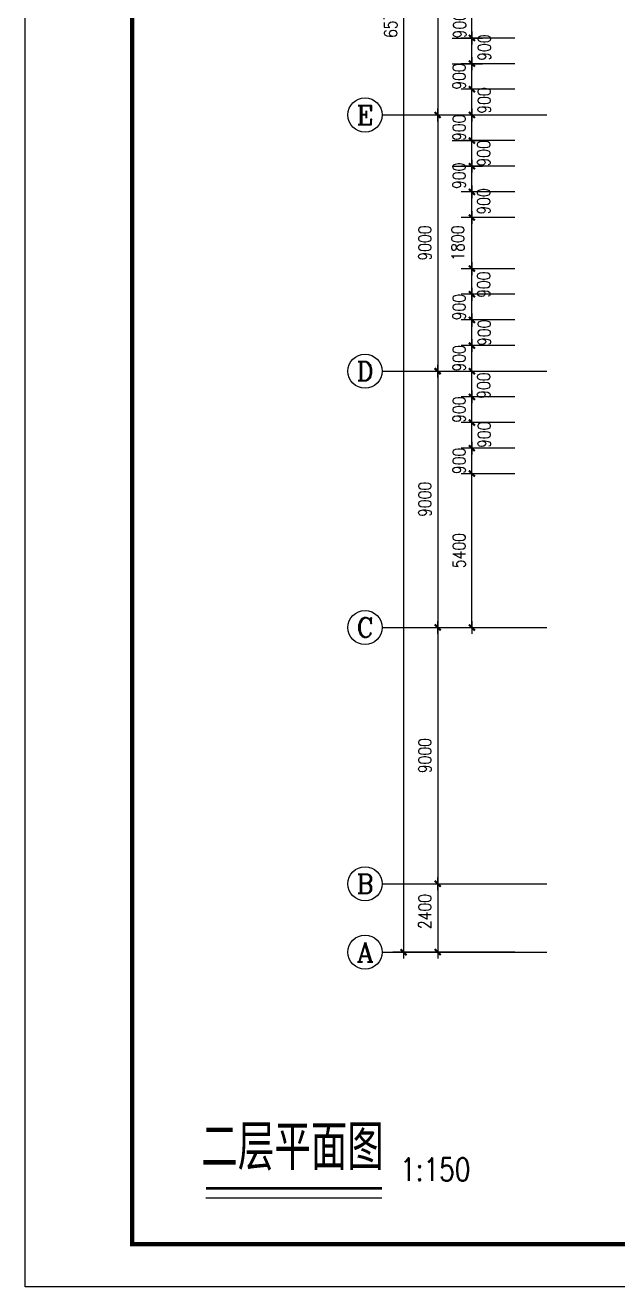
# Model space of a CAD drawing. Extents: x -55219 to 470149, y 494712 to 780039.
# Drawn here: x 78170 to 98966, y 593781 to 638083 of the extents above; entities that cross this region are included whole.
import ezdxf
from ezdxf.enums import TextEntityAlignment as Align

# ---------------------------------------------------------------- set-up
doc = ezdxf.new("R2010")
doc.units = 0
doc.header["$LTSCALE"] = 1500
doc.header["$MEASUREMENT"] = 0
doc.layers.get('0').update_dxf_attribs({"linetype": 'CONTINUOUS'})
doc.layers.get('DEFPOINTS').update_dxf_attribs({"linetype": 'CONTINUOUS'})
for name, color, linetype in [('AXIS', 3, 'CONTINUOUS'), ('AXIS_TEXT', 7, 'CONTINUOUS'), ('LVTRY', 6, 'CONTINUOUS'), ('PUB_DIM', 3, 'CONTINUOUS'), ('PUB_TITLE', 4, 'CONTINUOUS')]:
    doc.layers.add(name, color=color, linetype=linetype)
doc.styles.add('_HZTXT', font='txt.shx', dxfattribs={"width": 0.8, "bigfont": 'hztxt.shx'})
doc.styles.add('COMPLEX', font='COMPLEX')
doc.styles.add('DIM_FONT', font='SIMPLEX.shx', dxfattribs={"width": 0.8})
doc.dimstyles.new('AXIS150', dxfattribs={"dimscale": 1.5, "dimtxt": 300, "dimasz": 1, "dimexe": 250, "dimexo": 300, "dimgap": 150, "dimtad": 1, "dimdec": 0, "dimzin": 0, "dimdsep": 46, "dimtxsty": 'DIM_FONT', "dimblk": '_DIMX', "dimcen": 0.09, "dimse1": 1, "dimse2": 1, "dimclrt": 7, "dimadec": 0, "dimazin": 0, "dimtfac": 1, "dimtdec": 0, "dimtix": 1, "dimtmove": 2, "dimatfit": 3, "dimldrblk": '_DIMX', "dimfxl": 1, "dimtolj": 1, "dimtzin": 0, "dimarcsym": 0})
doc.dimstyles.new('DIMA150', dxfattribs={"dimscale": 1.5, "dimtxt": 300, "dimasz": 1, "dimexe": 250, "dimexo": 300, "dimgap": 150, "dimtad": 1, "dimdec": 0, "dimzin": 0, "dimdsep": 46, "dimtxsty": 'DIM_FONT', "dimblk": '_DIMX', "dimcen": 0.09, "dimse1": 1, "dimclrt": 7, "dimadec": 0, "dimazin": 0, "dimtfac": 1, "dimtdec": 0, "dimtix": 1, "dimtmove": 2, "dimatfit": 3, "dimldrblk": '_DIMX', "dimfxl": 1, "dimtolj": 1, "dimtzin": 0, "dimarcsym": 0})
doc.dimstyles.new('DIMB150', dxfattribs={"dimscale": 1.5, "dimtxt": 300, "dimasz": 1, "dimexe": 250, "dimexo": 300, "dimgap": 150, "dimtad": 1, "dimdec": 0, "dimzin": 0, "dimdsep": 46, "dimtxsty": 'DIM_FONT', "dimblk": '_DIMX', "dimcen": 0.09, "dimse2": 1, "dimclrt": 7, "dimadec": 0, "dimazin": 0, "dimtfac": 1, "dimtdec": 0, "dimtix": 1, "dimtmove": 2, "dimatfit": 3, "dimldrblk": '_DIMX', "dimfxl": 1, "dimtolj": 1, "dimtzin": 0, "dimarcsym": 0})
doc.dimstyles.new('DIMN150', dxfattribs={"dimscale": 1.5, "dimtxt": 300, "dimasz": 1, "dimexe": 250, "dimexo": 300, "dimgap": 150, "dimtad": 1, "dimdec": 0, "dimzin": 0, "dimdsep": 46, "dimtxsty": 'DIM_FONT', "dimblk": '_DIMX', "dimcen": 0.09, "dimclrt": 7, "dimadec": 0, "dimazin": 0, "dimtfac": 1, "dimtdec": 0, "dimtix": 1, "dimtmove": 2, "dimatfit": 3, "dimldrblk": '_DIMX', "dimfxl": 1, "dimtolj": 1, "dimtzin": 0, "dimarcsym": 0})

# ---------------------------------------------------------------- blocks, each defined once
blk = doc.blocks.new('_AXISO')
blk.add_circle((0, 0), 0.5)
at = {"layer": 'AXIS_TEXT', "style": 'COMPLEX', "width": 1.041667}
blk.add_attdef('A', text='', height=0.56, dxfattribs=at).set_placement((-0.25, -0.28), (0.25, -0.28), align=Align.FIT)
blk = doc.blocks.new('_DIMX')
blk.add_line((-150, 0), (150, 0))
at = {"const_width": 50}
blk.add_lwpolyline([(-70, -70), (70, 70)], dxfattribs=at)
blk = doc.blocks.new('*D104')
at = {"color": 0, "linetype": 'ByBlock'}
blk.add_line((92647, 643931), (92647, 634934), dxfattribs=at)
at = {"layer": 'DEFPOINTS', "color": 0, "linetype": 'ByBlock'}
for p in [(96474, 643933), (92647, 634933), (96474, 634933)]:
    blk.add_point(p, dxfattribs=at)
at = {"color": 0, "linetype": 'ByBlock', "xscale": 1.5, "yscale": 1.5, "zscale": 1.5}
for p, rotation in [((92647, 643933), 90), ((92647, 634933), 270)]:
    blk.add_blockref('_DIMX', p, dxfattribs=dict(at, rotation=rotation))
at = {"color": 7, "linetype": 'ByBlock', "insert": (92197, 639433), "char_height": 450, "attachment_point": 5, "rotation": 90, "style": 'DIM_FONT'}
blk.add_mtext('\\A1;9000', dxfattribs=at)
blk = doc.blocks.new('*D105')
at = {"color": 0, "linetype": 'ByBlock'}
blk.add_line((92647, 634931), (92647, 625934), dxfattribs=at)
at = {"layer": 'DEFPOINTS', "color": 0, "linetype": 'ByBlock'}
for p in [(96474, 634933), (92647, 625933), (96474, 625933)]:
    blk.add_point(p, dxfattribs=at)
at = {"color": 0, "linetype": 'ByBlock', "xscale": 1.5, "yscale": 1.5, "zscale": 1.5}
for p, rotation in [((92647, 634933), 90), ((92647, 625933), 270)]:
    blk.add_blockref('_DIMX', p, dxfattribs=dict(at, rotation=rotation))
at = {"color": 7, "linetype": 'ByBlock', "insert": (92197, 630433), "char_height": 450, "attachment_point": 5, "rotation": 90, "style": 'DIM_FONT'}
blk.add_mtext('\\A1;9000', dxfattribs=at)
blk = doc.blocks.new('*D106')
at = {"color": 0, "linetype": 'ByBlock'}
blk.add_line((92647, 625931), (92647, 616934), dxfattribs=at)
at = {"layer": 'DEFPOINTS', "color": 0, "linetype": 'ByBlock'}
for p in [(96474, 625933), (92647, 616933), (96474, 616933)]:
    blk.add_point(p, dxfattribs=at)
at = {"color": 0, "linetype": 'ByBlock', "xscale": 1.5, "yscale": 1.5, "zscale": 1.5}
for p, rotation in [((92647, 625933), 90), ((92647, 616933), 270)]:
    blk.add_blockref('_DIMX', p, dxfattribs=dict(at, rotation=rotation))
at = {"color": 7, "linetype": 'ByBlock', "insert": (92197, 621433), "char_height": 450, "attachment_point": 5, "rotation": 90, "style": 'DIM_FONT'}
blk.add_mtext('\\A1;9000', dxfattribs=at)
blk = doc.blocks.new('*D107')
at = {"color": 0, "linetype": 'ByBlock'}
for p, q in [((95355, 671281), (91072, 671281)), ((91447, 671280), (91447, 605533)), ((95355, 605531), (91072, 605531))]:
    blk.add_line(p, q, dxfattribs=at)
at = {"layer": 'DEFPOINTS', "color": 0, "linetype": 'ByBlock'}
for p in [(95805, 671281), (91447, 605531), (95805, 605531)]:
    blk.add_point(p, dxfattribs=at)
at = {"color": 0, "linetype": 'ByBlock', "xscale": 1.5, "yscale": 1.5, "zscale": 1.5}
for p, rotation in [((91447, 671281), 90), ((91447, 605531), 270)]:
    blk.add_blockref('_DIMX', p, dxfattribs=dict(at, rotation=rotation))
at = {"color": 7, "linetype": 'ByBlock', "insert": (90997, 638406), "char_height": 450, "attachment_point": 5, "rotation": 90, "style": 'DIM_FONT'}
blk.add_mtext('\\A1;65750', dxfattribs=at)
blk = doc.blocks.new('*D108')
at = {"color": 0, "linetype": 'ByBlock'}
blk.add_line((92647, 607931), (92647, 605534), dxfattribs=at)
at = {"layer": 'DEFPOINTS', "color": 0, "linetype": 'ByBlock'}
for p in [(96474, 607933), (92647, 605533), (96474, 605533)]:
    blk.add_point(p, dxfattribs=at)
at = {"color": 0, "linetype": 'ByBlock', "xscale": 1.5, "yscale": 1.5, "zscale": 1.5}
for p, rotation in [((92647, 607933), 90), ((92647, 605533), 270)]:
    blk.add_blockref('_DIMX', p, dxfattribs=dict(at, rotation=rotation))
at = {"color": 7, "linetype": 'ByBlock', "insert": (92197, 606958), "char_height": 450, "attachment_point": 5, "rotation": 90, "style": 'DIM_FONT'}
blk.add_mtext('\\A1;2400', dxfattribs=at)
blk = doc.blocks.new('*D109')
at = {"color": 0, "linetype": 'ByBlock'}
blk.add_line((92647, 616931), (92647, 607934), dxfattribs=at)
at = {"layer": 'DEFPOINTS', "color": 0, "linetype": 'ByBlock'}
for p in [(96474, 616933), (92647, 607933), (96474, 607933)]:
    blk.add_point(p, dxfattribs=at)
at = {"color": 0, "linetype": 'ByBlock', "xscale": 1.5, "yscale": 1.5, "zscale": 1.5}
for p, rotation in [((92647, 616933), 90), ((92647, 607933), 270)]:
    blk.add_blockref('_DIMX', p, dxfattribs=dict(at, rotation=rotation))
at = {"color": 7, "linetype": 'ByBlock', "insert": (92197, 612433), "char_height": 450, "attachment_point": 5, "rotation": 90, "style": 'DIM_FONT'}
blk.add_mtext('\\A1;9000', dxfattribs=at)
blk = doc.blocks.new('*D565')
at = {"color": 0, "linetype": 'ByBlock'}
for p, q in [((95355, 622333), (93472, 622333)), ((93847, 616934), (93847, 622331))]:
    blk.add_line(p, q, dxfattribs=at)
at = {"layer": 'DEFPOINTS', "color": 0, "linetype": 'ByBlock'}
for p in [(93847, 622333), (95805, 622333), (95805, 616933)]:
    blk.add_point(p, dxfattribs=at)
at = {"color": 0, "linetype": 'ByBlock', "xscale": 1.5, "yscale": 1.5, "zscale": 1.5}
for p, rotation in [((93847, 622333), 90), ((93847, 616933), 270)]:
    blk.add_blockref('_DIMX', p, dxfattribs=dict(at, rotation=rotation))
at = {"color": 7, "linetype": 'ByBlock', "insert": (93397, 619633), "char_height": 450, "attachment_point": 5, "rotation": 90, "style": 'DIM_FONT'}
blk.add_mtext('\\A1;5400', dxfattribs=at)
blk = doc.blocks.new('*D566')
at = {"color": 0, "linetype": 'ByBlock'}
for p, q in [((95355, 623233), (93472, 623233)), ((93847, 623234), (93847, 623236)), ((93847, 622333), (93847, 623233)), ((95355, 622333), (93472, 622333)), ((93847, 622331), (93847, 622330))]:
    blk.add_line(p, q, dxfattribs=at)
at = {"layer": 'DEFPOINTS', "color": 0, "linetype": 'ByBlock'}
for p in [(93847, 623233), (95805, 623233), (95805, 622333)]:
    blk.add_point(p, dxfattribs=at)
at = {"color": 0, "linetype": 'ByBlock', "xscale": 1.5, "yscale": 1.5, "zscale": 1.5}
for p, rotation in [((93847, 623233), 270), ((93847, 622333), 90)]:
    blk.add_blockref('_DIMX', p, dxfattribs=dict(at, rotation=rotation))
at = {"color": 7, "linetype": 'ByBlock', "insert": (93397, 622783), "char_height": 450, "attachment_point": 5, "rotation": 90, "style": 'DIM_FONT'}
blk.add_mtext('\\A1;900', dxfattribs=at)
blk = doc.blocks.new('*D567')
at = {"color": 0, "linetype": 'ByBlock'}
for p, q in [((95355, 624133), (93472, 624133)), ((93847, 623234), (93847, 624131)), ((95355, 623233), (93472, 623233))]:
    blk.add_line(p, q, dxfattribs=at)
at = {"layer": 'DEFPOINTS', "color": 0, "linetype": 'ByBlock'}
for p in [(93847, 624133), (95805, 624133), (95805, 623233)]:
    blk.add_point(p, dxfattribs=at)
at = {"color": 0, "linetype": 'ByBlock', "xscale": 1.5, "yscale": 1.5, "zscale": 1.5}
for p, rotation in [((93847, 624133), 90), ((93847, 623233), 270)]:
    blk.add_blockref('_DIMX', p, dxfattribs=dict(at, rotation=rotation))
at = {"color": 7, "linetype": 'ByBlock', "insert": (94279, 623702), "char_height": 450, "attachment_point": 5, "rotation": 90, "style": 'DIM_FONT'}
blk.add_mtext('\\A1;900', dxfattribs=at)
blk = doc.blocks.new('*D568')
at = {"color": 0, "linetype": 'ByBlock'}
for p, q in [((95355, 625033), (93472, 625033)), ((93847, 625034), (93847, 625036)), ((93847, 624133), (93847, 625033)), ((95355, 624133), (93472, 624133)), ((93847, 624131), (93847, 624130))]:
    blk.add_line(p, q, dxfattribs=at)
at = {"layer": 'DEFPOINTS', "color": 0, "linetype": 'ByBlock'}
for p in [(93847, 625033), (95805, 625033), (95805, 624133)]:
    blk.add_point(p, dxfattribs=at)
at = {"color": 0, "linetype": 'ByBlock', "xscale": 1.5, "yscale": 1.5, "zscale": 1.5}
for p, rotation in [((93847, 625033), 270), ((93847, 624133), 90)]:
    blk.add_blockref('_DIMX', p, dxfattribs=dict(at, rotation=rotation))
at = {"color": 7, "linetype": 'ByBlock', "insert": (93397, 624583), "char_height": 450, "attachment_point": 5, "rotation": 90, "style": 'DIM_FONT'}
blk.add_mtext('\\A1;900', dxfattribs=at)
blk = doc.blocks.new('*D569')
at = {"color": 0, "linetype": 'ByBlock'}
for p, q in [((93847, 625034), (93847, 625931)), ((95355, 625033), (93472, 625033))]:
    blk.add_line(p, q, dxfattribs=at)
at = {"layer": 'DEFPOINTS', "color": 0, "linetype": 'ByBlock'}
for p in [(93847, 625933), (95805, 625933), (95805, 625033)]:
    blk.add_point(p, dxfattribs=at)
at = {"color": 0, "linetype": 'ByBlock', "xscale": 1.5, "yscale": 1.5, "zscale": 1.5}
for p, rotation in [((93847, 625933), 90), ((93847, 625033), 270)]:
    blk.add_blockref('_DIMX', p, dxfattribs=dict(at, rotation=rotation))
at = {"color": 7, "linetype": 'ByBlock', "insert": (94261, 625427), "char_height": 450, "attachment_point": 5, "rotation": 90, "style": 'DIM_FONT'}
blk.add_mtext('\\A1;900', dxfattribs=at)
blk = doc.blocks.new('*D570')
at = {"color": 0, "linetype": 'ByBlock'}
for p, q in [((95355, 626833), (93472, 626833)), ((93847, 626834), (93847, 626836)), ((93847, 625933), (93847, 626833)), ((93847, 625931), (93847, 625930))]:
    blk.add_line(p, q, dxfattribs=at)
at = {"layer": 'DEFPOINTS', "color": 0, "linetype": 'ByBlock'}
for p in [(93847, 626833), (95805, 626833), (95805, 625933)]:
    blk.add_point(p, dxfattribs=at)
at = {"color": 0, "linetype": 'ByBlock', "xscale": 1.5, "yscale": 1.5, "zscale": 1.5}
for p, rotation in [((93847, 626833), 270), ((93847, 625933), 90)]:
    blk.add_blockref('_DIMX', p, dxfattribs=dict(at, rotation=rotation))
at = {"color": 7, "linetype": 'ByBlock', "insert": (93397, 626383), "char_height": 450, "attachment_point": 5, "rotation": 90, "style": 'DIM_FONT'}
blk.add_mtext('\\A1;900', dxfattribs=at)
blk = doc.blocks.new('*D571')
at = {"color": 0, "linetype": 'ByBlock'}
for p, q in [((95355, 627733), (93472, 627733)), ((93847, 626834), (93847, 627731)), ((95355, 626833), (93472, 626833))]:
    blk.add_line(p, q, dxfattribs=at)
at = {"layer": 'DEFPOINTS', "color": 0, "linetype": 'ByBlock'}
for p in [(93847, 627733), (95805, 627733), (95805, 626833)]:
    blk.add_point(p, dxfattribs=at)
at = {"color": 0, "linetype": 'ByBlock', "xscale": 1.5, "yscale": 1.5, "zscale": 1.5}
for p, rotation in [((93847, 627733), 90), ((93847, 626833), 270)]:
    blk.add_blockref('_DIMX', p, dxfattribs=dict(at, rotation=rotation))
at = {"color": 7, "linetype": 'ByBlock', "insert": (94279, 627283), "char_height": 450, "attachment_point": 5, "rotation": 90, "style": 'DIM_FONT'}
blk.add_mtext('\\A1;900', dxfattribs=at)
blk = doc.blocks.new('*D572')
at = {"color": 0, "linetype": 'ByBlock'}
for p, q in [((95355, 628633), (93472, 628633)), ((93847, 627734), (93847, 628631)), ((95355, 627733), (93472, 627733))]:
    blk.add_line(p, q, dxfattribs=at)
at = {"layer": 'DEFPOINTS', "color": 0, "linetype": 'ByBlock'}
for p in [(93847, 628633), (95805, 628633), (95805, 627733)]:
    blk.add_point(p, dxfattribs=at)
at = {"color": 0, "linetype": 'ByBlock', "xscale": 1.5, "yscale": 1.5, "zscale": 1.5}
for p, rotation in [((93847, 628633), 90), ((93847, 627733), 270)]:
    blk.add_blockref('_DIMX', p, dxfattribs=dict(at, rotation=rotation))
at = {"color": 7, "linetype": 'ByBlock', "insert": (93398, 628183), "char_height": 450, "attachment_point": 5, "rotation": 90, "style": 'DIM_FONT'}
blk.add_mtext('\\A1;900', dxfattribs=at)
blk = doc.blocks.new('*D573')
at = {"color": 0, "linetype": 'ByBlock'}
for p, q in [((95355, 629533), (93472, 629533)), ((93847, 628634), (93847, 629531)), ((95355, 628633), (93472, 628633))]:
    blk.add_line(p, q, dxfattribs=at)
at = {"layer": 'DEFPOINTS', "color": 0, "linetype": 'ByBlock'}
for p in [(93847, 629533), (95805, 629533), (95805, 628633)]:
    blk.add_point(p, dxfattribs=at)
at = {"color": 0, "linetype": 'ByBlock', "xscale": 1.5, "yscale": 1.5, "zscale": 1.5}
for p, rotation in [((93847, 629533), 90), ((93847, 628633), 270)]:
    blk.add_blockref('_DIMX', p, dxfattribs=dict(at, rotation=rotation))
at = {"color": 7, "linetype": 'ByBlock', "insert": (94262, 628970), "char_height": 450, "attachment_point": 5, "rotation": 90, "style": 'DIM_FONT'}
blk.add_mtext('\\A1;900', dxfattribs=at)
blk = doc.blocks.new('*D574')
at = {"color": 0, "linetype": 'ByBlock'}
for p, q in [((95355, 631333), (93472, 631333)), ((93847, 629534), (93847, 631331)), ((95355, 629533), (93472, 629533))]:
    blk.add_line(p, q, dxfattribs=at)
at = {"layer": 'DEFPOINTS', "color": 0, "linetype": 'ByBlock'}
for p in [(93847, 631333), (95805, 631333), (95805, 629533)]:
    blk.add_point(p, dxfattribs=at)
at = {"color": 0, "linetype": 'ByBlock', "xscale": 1.5, "yscale": 1.5, "zscale": 1.5}
for p, rotation in [((93847, 631333), 90), ((93847, 629533), 270)]:
    blk.add_blockref('_DIMX', p, dxfattribs=dict(at, rotation=rotation))
at = {"color": 7, "linetype": 'ByBlock', "insert": (93352, 630433), "char_height": 450, "attachment_point": 5, "rotation": 90, "style": 'DIM_FONT'}
blk.add_mtext('\\A1;1800', dxfattribs=at)
blk = doc.blocks.new('*D575')
at = {"color": 0, "linetype": 'ByBlock'}
for p, q in [((95355, 632233), (93472, 632233)), ((93847, 631334), (93847, 632231)), ((95355, 631333), (93472, 631333))]:
    blk.add_line(p, q, dxfattribs=at)
at = {"layer": 'DEFPOINTS', "color": 0, "linetype": 'ByBlock'}
for p in [(93847, 632233), (95805, 632233), (95805, 631333)]:
    blk.add_point(p, dxfattribs=at)
at = {"color": 0, "linetype": 'ByBlock', "xscale": 1.5, "yscale": 1.5, "zscale": 1.5}
for p, rotation in [((93847, 632233), 90), ((93847, 631333), 270)]:
    blk.add_blockref('_DIMX', p, dxfattribs=dict(at, rotation=rotation))
at = {"color": 7, "linetype": 'ByBlock', "insert": (94262, 631895), "char_height": 450, "attachment_point": 5, "rotation": 90, "style": 'DIM_FONT'}
blk.add_mtext('\\A1;900', dxfattribs=at)
blk = doc.blocks.new('*D576')
at = {"color": 0, "linetype": 'ByBlock'}
for p, q in [((95355, 633133), (93472, 633133)), ((93847, 632234), (93847, 633131)), ((95355, 632233), (93472, 632233))]:
    blk.add_line(p, q, dxfattribs=at)
at = {"layer": 'DEFPOINTS', "color": 0, "linetype": 'ByBlock'}
for p in [(93847, 633133), (95805, 633133), (95805, 632233)]:
    blk.add_point(p, dxfattribs=at)
at = {"color": 0, "linetype": 'ByBlock', "xscale": 1.5, "yscale": 1.5, "zscale": 1.5}
for p, rotation in [((93847, 633133), 90), ((93847, 632233), 270)]:
    blk.add_blockref('_DIMX', p, dxfattribs=dict(at, rotation=rotation))
at = {"color": 7, "linetype": 'ByBlock', "insert": (93398, 632795), "char_height": 450, "attachment_point": 5, "rotation": 90, "style": 'DIM_FONT'}
blk.add_mtext('\\A1;900', dxfattribs=at)
blk = doc.blocks.new('*D577')
at = {"color": 0, "linetype": 'ByBlock'}
for p, q in [((93150, 634033), (94222, 634033)), ((93847, 633134), (93847, 634031)), ((93150, 633133), (94222, 633133))]:
    blk.add_line(p, q, dxfattribs=at)
at = {"layer": 'DEFPOINTS', "color": 0, "linetype": 'ByBlock'}
for p in [(92700, 634033), (93847, 634033), (92700, 633133)]:
    blk.add_point(p, dxfattribs=at)
at = {"color": 0, "linetype": 'ByBlock', "xscale": 1.5, "yscale": 1.5, "zscale": 1.5}
for p, rotation in [((93847, 634033), 90), ((93847, 633133), 270)]:
    blk.add_blockref('_DIMX', p, dxfattribs=dict(at, rotation=rotation))
at = {"color": 7, "linetype": 'ByBlock', "insert": (94262, 633583), "char_height": 450, "attachment_point": 5, "rotation": 90, "style": 'DIM_FONT'}
blk.add_mtext('\\A1;900', dxfattribs=at)
blk = doc.blocks.new('*D578')
at = {"color": 0, "linetype": 'ByBlock'}
for p, q in [((93847, 634934), (93847, 634936)), ((93847, 634033), (93847, 634933)), ((95355, 634033), (93472, 634033)), ((93847, 634031), (93847, 634030))]:
    blk.add_line(p, q, dxfattribs=at)
at = {"layer": 'DEFPOINTS', "color": 0, "linetype": 'ByBlock'}
for p in [(93847, 634933), (95805, 634933), (95805, 634033)]:
    blk.add_point(p, dxfattribs=at)
at = {"color": 0, "linetype": 'ByBlock', "xscale": 1.5, "yscale": 1.5, "zscale": 1.5}
for p, rotation in [((93847, 634933), 270), ((93847, 634033), 90)]:
    blk.add_blockref('_DIMX', p, dxfattribs=dict(at, rotation=rotation))
at = {"color": 7, "linetype": 'ByBlock', "insert": (93397, 634483), "char_height": 450, "attachment_point": 5, "rotation": 90, "style": 'DIM_FONT'}
blk.add_mtext('\\A1;900', dxfattribs=at)
blk = doc.blocks.new('*D579')
at = {"color": 0, "linetype": 'ByBlock'}
for p, q in [((95355, 635833), (93472, 635833)), ((93847, 634934), (93847, 635831))]:
    blk.add_line(p, q, dxfattribs=at)
at = {"layer": 'DEFPOINTS', "color": 0, "linetype": 'ByBlock'}
for p in [(93847, 635833), (95805, 635833), (95805, 634933)]:
    blk.add_point(p, dxfattribs=at)
at = {"color": 0, "linetype": 'ByBlock', "xscale": 1.5, "yscale": 1.5, "zscale": 1.5}
for p, rotation in [((93847, 635833), 90), ((93847, 634933), 270)]:
    blk.add_blockref('_DIMX', p, dxfattribs=dict(at, rotation=rotation))
at = {"color": 7, "linetype": 'ByBlock', "insert": (94279, 635439), "char_height": 450, "attachment_point": 5, "rotation": 90, "style": 'DIM_FONT'}
blk.add_mtext('\\A1;900', dxfattribs=at)
blk = doc.blocks.new('*D580')
at = {"color": 0, "linetype": 'ByBlock'}
for p, q in [((95355, 636733), (93472, 636733)), ((93847, 636734), (93847, 636736)), ((93847, 635833), (93847, 636733)), ((95355, 635833), (93472, 635833)), ((93847, 635831), (93847, 635830))]:
    blk.add_line(p, q, dxfattribs=at)
at = {"layer": 'DEFPOINTS', "color": 0, "linetype": 'ByBlock'}
for p in [(93847, 636733), (95805, 636733), (95805, 635833)]:
    blk.add_point(p, dxfattribs=at)
at = {"color": 0, "linetype": 'ByBlock', "xscale": 1.5, "yscale": 1.5, "zscale": 1.5}
for p, rotation in [((93847, 636733), 270), ((93847, 635833), 90)]:
    blk.add_blockref('_DIMX', p, dxfattribs=dict(at, rotation=rotation))
at = {"color": 7, "linetype": 'ByBlock', "insert": (93397, 636283), "char_height": 450, "attachment_point": 5, "rotation": 90, "style": 'DIM_FONT'}
blk.add_mtext('\\A1;900', dxfattribs=at)
blk = doc.blocks.new('*D581')
at = {"color": 0, "linetype": 'ByBlock'}
for p, q in [((93150, 637633), (94222, 637633)), ((93847, 636734), (93847, 637631)), ((93150, 636733), (94222, 636733))]:
    blk.add_line(p, q, dxfattribs=at)
at = {"layer": 'DEFPOINTS', "color": 0, "linetype": 'ByBlock'}
for p in [(92700, 637633), (93847, 637633), (92700, 636733)]:
    blk.add_point(p, dxfattribs=at)
at = {"color": 0, "linetype": 'ByBlock', "xscale": 1.5, "yscale": 1.5, "zscale": 1.5}
for p, rotation in [((93847, 637633), 90), ((93847, 636733), 270)]:
    blk.add_blockref('_DIMX', p, dxfattribs=dict(at, rotation=rotation))
at = {"color": 7, "linetype": 'ByBlock', "insert": (94282, 637295), "char_height": 450, "attachment_point": 5, "rotation": 90, "style": 'DIM_FONT'}
blk.add_mtext('\\A1;900', dxfattribs=at)
blk = doc.blocks.new('*D582')
at = {"color": 0, "linetype": 'ByBlock'}
for p, q in [((95355, 638533), (93472, 638533)), ((93847, 637634), (93847, 638531)), ((95355, 637633), (93472, 637633))]:
    blk.add_line(p, q, dxfattribs=at)
at = {"layer": 'DEFPOINTS', "color": 0, "linetype": 'ByBlock'}
for p in [(93847, 638533), (95805, 638533), (95805, 637633)]:
    blk.add_point(p, dxfattribs=at)
at = {"color": 0, "linetype": 'ByBlock', "xscale": 1.5, "yscale": 1.5, "zscale": 1.5}
for p, rotation in [((93847, 638533), 90), ((93847, 637633), 270)]:
    blk.add_blockref('_DIMX', p, dxfattribs=dict(at, rotation=rotation))
at = {"color": 7, "linetype": 'ByBlock', "insert": (93418, 638083), "char_height": 450, "attachment_point": 5, "rotation": 90, "style": 'DIM_FONT'}
blk.add_mtext('\\A1;900', dxfattribs=at)

msp = doc.modelspace()

# ---------------------------------------------------------------- linework, layer by layer
at = {"layer": 'AXIS'}
for p, q in [((90696.8, 634932.9), (96474.2, 634932.9)), ((90696.8, 625932.9), (96474.2, 625932.9)), ((90696.8, 616932.9), (96474.2, 616932.9)), ((90696.8, 607932.9), (96474.2, 607932.9)), ((90696.8, 605532.9), (96474.2, 605532.9))]:
    msp.add_line(p, q, dxfattribs=at)
at = {"layer": 'LVTRY'}
msp.add_line((84507.6, 596899.1), (90681.9, 596899.1), dxfattribs=at)
at = {"layer": 'LVTRY', "const_width": 100}
msp.add_lwpolyline([(84515, 597238.4), (90691.1, 597238.4)], dxfattribs=at)
at = {"layer": 'PUB_TITLE'}
msp.add_lwpolyline([(78169.5, 593781.4), (78169.5, 682881.4), (204319.5, 682881.4), (204319.5, 593781.4)], close=True, dxfattribs=at)
at = {"layer": 'PUB_TITLE', "const_width": 150}
msp.add_lwpolyline([(81919.5, 595281.4), (202819.5, 595281.4), (202819.5, 681381.4), (81919.5, 681381.4)], close=True, dxfattribs=at)

# ---------------------------------------------------------------- block references
at = {"layer": 'AXIS'}
ref = msp.add_blockref('_AXISO', (90096.8, 634932.9), dxfattribs=dict(at, xscale=1200, yscale=1200, zscale=1200))
ref.add_attrib('A', 'E', dxfattribs={"layer": 'AXIS_TEXT', "height": 672, "rotation": 360, "style": 'COMPLEX', "width": 1.171875}).set_placement((89796.8, 634596.9), (90396.8, 634596.9), align=Align.FIT)
ref = msp.add_blockref('_AXISO', (90096.8, 625932.9), dxfattribs=dict(at, xscale=1200, yscale=1200, zscale=1200))
ref.add_attrib('A', 'D', dxfattribs={"layer": 'AXIS_TEXT', "height": 672, "rotation": 360, "style": 'COMPLEX', "width": 1.102941}).set_placement((89796.8, 625596.9), (90396.8, 625596.9), align=Align.FIT)
ref = msp.add_blockref('_AXISO', (90096.8, 616932.9), dxfattribs=dict(at, xscale=1200, yscale=1200, zscale=1200))
ref.add_attrib('A', 'C', dxfattribs={"layer": 'AXIS_TEXT', "height": 672, "style": 'COMPLEX', "width": 1.25}).set_placement((89796.8, 616596.9), (90396.8, 616596.9), align=Align.FIT)
ref = msp.add_blockref('_AXISO', (90096.8, 607932.9), dxfattribs=dict(at, xscale=1200, yscale=1200, zscale=1200))
ref.add_attrib('A', 'B', dxfattribs={"layer": 'AXIS_TEXT', "height": 672, "style": 'COMPLEX', "width": 1.102941}).set_placement((89796.8, 607596.9), (90396.8, 607596.9), align=Align.FIT)
at = {"layer": 'AXIS', "xscale": 1200, "yscale": 1200, "zscale": 1200}
msp.add_blockref('_AXISO', (90096.8, 605532.9), dxfattribs=at).add_auto_attribs({'A': 'A'})

# ---------------------------------------------------------------- texts
at = {"layer": 'LVTRY', "style": '_HZTXT', "width": 0.8}
msp.add_text('二层平面图', height=1600, dxfattribs=at).set_placement((84350.5, 597876.4))
at = {"layer": 'LVTRY', "color": 7, "insert": (91325.6, 598304.2), "char_height": 800, "width": 6951, "attachment_point": 1, "style": 'DIM_FONT'}
msp.add_mtext('1:150', dxfattribs=at)

# ---------------------------------------------------------------- dimensions: what is measured, and where the dimension line sits
at = {"layer": 'AXIS'}
for base, p1, p2, picture, middle in [((92646.8, 634932.9), (96474.2, 643932.9), (96474.2, 634932.9), '*D104', (92196.8, 639432.9)), ((92646.8, 625932.9), (96474.2, 634932.9), (96474.2, 625932.9), '*D105', (92196.8, 630432.9)), ((92646.8, 616932.9), (96474.2, 625932.9), (96474.2, 616932.9), '*D106', (92196.8, 621432.9)), ((92646.8, 607932.9), (96474.2, 616932.9), (96474.2, 607932.9), '*D109', (92196.8, 612432.9)), ((92646.8, 605532.9), (96474.2, 607932.9), (96474.2, 605532.9), '*D108', (92196.8, 606957.9))]:
    dim = msp.add_linear_dim(base=base, p1=p1, p2=p2, angle=90, dimstyle='AXIS150', dxfattribs=at)
    dim.commit()
    dim.dimension.update_dxf_attribs({"geometry": picture, "text_midpoint": middle, "dimtype": 160})
at = {"layer": 'PUB_DIM'}
for p1, p2, distance, dimstyle, picture, middle in [((95804.9, 671281.4), (95804.9, 605531.4), -4358.1, 'DIMN150', '*D107', (90996.8, 638406.4)), ((95804.9, 635832.9), (95804.9, 636732.9), 1958.1, 'DIMN150', '*D580', (93396.8, 636282.9)), ((95804.9, 634032.9), (95804.9, 634932.9), 1958.1, 'DIMB150', '*D578', (93396.8, 634482.9)), ((95804.9, 625932.9), (95804.9, 626832.9), 1958.1, 'DIMA150', '*D570', (93396.8, 626382.9)), ((95804.9, 624132.9), (95804.9, 625032.9), 1958.1, 'DIMN150', '*D568', (93396.8, 624582.9)), ((95804.9, 622332.9), (95804.9, 623232.9), 1958.1, 'DIMN150', '*D566', (93396.8, 622782.9)), ((95804.9, 616932.9), (95804.9, 622332.9), 1958.1, 'DIMA150', '*D565', (93396.8, 619632.9))]:
    dim = msp.add_aligned_dim(p1=p1, p2=p2, distance=distance, dimstyle=dimstyle, dxfattribs=at)
    dim.commit()
    dim.dimension.update_dxf_attribs({"geometry": picture, "text_midpoint": middle})
for base, p1, p2, dimstyle, picture, middle in [((93846.8, 638532.9), (95804.9, 637632.9), (95804.9, 638532.9), 'DIMN150', '*D582', (93418.1, 638082.9)), ((93846.8, 637632.9), (92699.5, 636732.9), (92699.5, 637632.9), 'DIMN150', '*D581', (94281.7, 637295.4)), ((93846.8, 635832.9), (95804.9, 634932.9), (95804.9, 635832.9), 'DIMA150', '*D579', (94278.8, 635439.2)), ((93846.8, 634032.9), (92699.5, 633132.9), (92699.5, 634032.9), 'DIMN150', '*D577', (94261.9, 633582.9)), ((93846.8, 633132.9), (95804.9, 632232.9), (95804.9, 633132.9), 'DIMN150', '*D576', (93398.3, 632795.4)), ((93846.8, 632232.9), (95804.9, 631332.9), (95804.9, 632232.9), 'DIMN150', '*D575', (94261.9, 631895.4)), ((93846.8, 631332.9), (95804.9, 629532.9), (95804.9, 631332.9), 'DIMN150', '*D574', (93352, 630432.9)), ((93846.8, 629532.9), (95804.9, 628632.9), (95804.9, 629532.9), 'DIMN150', '*D573', (94261.9, 628970.4)), ((93846.8, 628632.9), (95804.9, 627732.9), (95804.9, 628632.9), 'DIMN150', '*D572', (93398.3, 628182.9)), ((93846.8, 627732.9), (95804.9, 626832.9), (95804.9, 627732.9), 'DIMN150', '*D571', (94278.8, 627282.9)), ((93846.8, 625932.9), (95804.9, 625032.9), (95804.9, 625932.9), 'DIMB150', '*D569', (94261.5, 625426.7)), ((93846.8, 624132.9), (95804.9, 623232.9), (95804.9, 624132.9), 'DIMN150', '*D567', (94278.8, 623701.7))]:
    dim = msp.add_linear_dim(base=base, p1=p1, p2=p2, angle=90, dimstyle=dimstyle, dxfattribs=at)
    dim.commit()
    dim.dimension.update_dxf_attribs({"geometry": picture, "text_midpoint": middle, "dimtype": 161})

doc.saveas('drawing.dxf')
